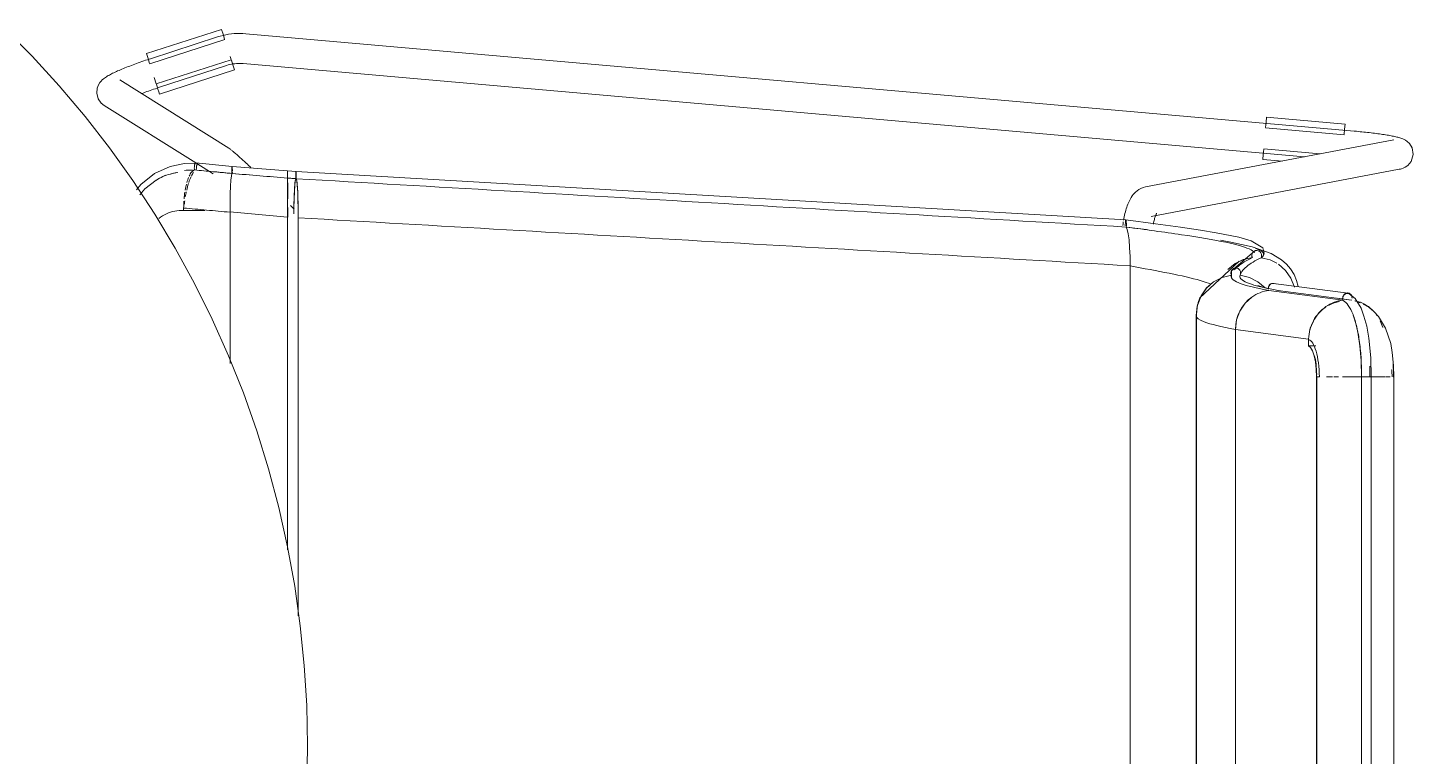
# Model space of a CAD drawing. Header units: millimetres. Extents: x 155927 to 295199, y -4084 to 97293.
# Drawn here: x 163091 to 163645, y 31203 to 31495 of the extents above; entities that cross this region are included whole.
import ezdxf

# ---------------------------------------------------------------- set-up
doc = ezdxf.new("R2010")
doc.units = ezdxf.units.MM
doc.header["$MEASUREMENT"] = 0
doc.layers.add('I-FURN', color=8, linetype='CONTINUOUS', lineweight=9)

msp = doc.modelspace()

# ---------------------------------------------------------------- linework, layer by layer
at = {"layer": 'I-FURN'}
for p, q in [((163092.37, 31483.26), (163081.11, 31494.63)), ((163138.03, 31484.26), (163168.03, 31493.95)), ((163139.33, 31480.22), (163169.34, 31489.91)), ((163166.39, 31490.95), (163139.58, 31482.24)), ((163166.44, 31490.97), (163166.39, 31490.95)), ((163167.54, 31491.3), (163166.44, 31490.97)), ((163168.64, 31491.58), (163167.54, 31491.3)), ((163168.03, 31493.95), (163168.66, 31492)), ((163169.76, 31491.82), (163168.64, 31491.58)), ((163168.66, 31492), (163169.3, 31490.03)), ((163170.88, 31492.02), (163169.76, 31491.82)), ((163172.02, 31492.17), (163170.88, 31492.02)), ((163173.15, 31492.27), (163172.02, 31492.17)), ((163174.29, 31492.33), (163173.15, 31492.27)), ((163175.44, 31492.35), (163174.29, 31492.33)), ((163176.58, 31492.32), (163175.44, 31492.35)), ((163177.72, 31492.24), (163176.58, 31492.32)), ((163621.04, 31453.29), (163177.72, 31492.24)), ((163103.15, 31471.44), (163092.37, 31483.26)), ((163138.66, 31482.31), (163138.03, 31484.26)), ((163127.05, 31477.58), (163127.61, 31477.82)), ((163127.61, 31477.82), (163128.19, 31478.07)), ((163128.19, 31478.07), (163128.78, 31478.32)), ((163128.78, 31478.32), (163129.39, 31478.57)), ((163129.39, 31478.57), (163130.02, 31478.82)), ((163130.02, 31478.82), (163130.66, 31479.07)), ((163130.66, 31479.07), (163131.31, 31479.32)), ((163131.31, 31479.32), (163131.98, 31479.58)), ((163131.98, 31479.58), (163132.66, 31479.83)), ((163132.66, 31479.83), (163133.35, 31480.09)), ((163133.35, 31480.09), (163134.04, 31480.34)), ((163134.04, 31480.34), (163134.75, 31480.59)), ((163134.75, 31480.59), (163135.47, 31480.85)), ((163135.47, 31480.85), (163136.19, 31481.1)), ((163136.19, 31481.1), (163136.92, 31481.35)), ((163136.92, 31481.35), (163137.65, 31481.6)), ((163137.65, 31481.6), (163138.39, 31481.85)), ((163138.39, 31481.85), (163139.13, 31482.09)), ((163139.29, 31480.34), (163138.66, 31482.31)), ((163139.13, 31482.09), (163139.58, 31482.24)), ((163171.94, 31481.84), (163141.94, 31472.15)), ((163143.24, 31468.11), (163173.25, 31477.8)), ((163143.29, 31470.83), (163170.1, 31479.54)), ((163170.1, 31479.54), (163170.74, 31479.73)), ((163170.74, 31479.73), (163171.38, 31479.9)), ((163171.38, 31479.9), (163172.02, 31480.04)), ((163171.54, 31483.1), (163171.91, 31481.94)), ((163171.98, 31481.72), (163172.62, 31479.75)), ((163172.02, 31480.04), (163172.68, 31480.15)), ((163172.62, 31479.75), (163173.25, 31477.8)), ((163172.68, 31480.15), (163173.33, 31480.24)), ((163173.33, 31480.24), (163173.99, 31480.3)), ((163173.99, 31480.3), (163174.65, 31480.34)), ((163174.65, 31480.34), (163175.31, 31480.35)), ((163175.31, 31480.35), (163175.98, 31480.33)), ((163175.98, 31480.33), (163176.64, 31480.29)), ((163176.64, 31480.29), (163176.67, 31480.29)), ((163176.67, 31480.28), (163601.17, 31442.99)), ((163118.82, 31471.79), (163119.39, 31472.7)), ((163119.39, 31472.7), (163119.91, 31473.33)), ((163119.91, 31473.33), (163120.37, 31473.79)), ((163120.37, 31473.79), (163120.8, 31474.16)), ((163120.8, 31474.16), (163121.2, 31474.48)), ((163121.2, 31474.48), (163121.59, 31474.75)), ((163121.59, 31474.75), (163121.98, 31475.01)), ((163121.98, 31475.01), (163122.37, 31475.25)), ((163122.37, 31475.25), (163122.77, 31475.49)), ((163122.77, 31475.49), (163123.18, 31475.72)), ((163123.18, 31475.72), (163123.6, 31475.95)), ((163123.6, 31475.95), (163124.04, 31476.18)), ((163124.04, 31476.18), (163124.5, 31476.4)), ((163124.5, 31476.4), (163124.98, 31476.64)), ((163124.98, 31476.64), (163125.47, 31476.87)), ((163125.47, 31476.87), (163125.98, 31477.1)), ((163125.98, 31477.1), (163126.5, 31477.34)), ((163126.5, 31477.34), (163127.05, 31477.58)), ((163171.01, 31446.44), (163127.43, 31473.75)), ((163141.11, 31474.73), (163141.91, 31472.25)), ((163113.46, 31459.2), (163103.15, 31471.44)), ((163118.13, 31468.43), (163118.3, 31470.41)), ((163118.71, 31466.21), (163118.13, 31468.43)), ((163118.3, 31470.41), (163118.82, 31471.79)), ((163136.31, 31468.39), (163136.94, 31468.62)), ((163136.94, 31468.62), (163137.57, 31468.85)), ((163137.57, 31468.85), (163138.22, 31469.09)), ((163138.22, 31469.09), (163138.88, 31469.33)), ((163138.88, 31469.33), (163139.54, 31469.56)), ((163139.54, 31469.56), (163140.22, 31469.8)), ((163140.22, 31469.8), (163140.9, 31470.03)), ((163140.9, 31470.03), (163141.58, 31470.26)), ((163141.58, 31470.26), (163142.27, 31470.49)), ((163142.61, 31470.06), (163141.98, 31472.03)), ((163142.27, 31470.49), (163142.96, 31470.72)), ((163142.94, 31469.06), (163142.61, 31470.06)), ((163142.96, 31470.72), (163143.29, 31470.83)), ((163143.24, 31468.11), (163142.96, 31468.98)), ((163119.94, 31464.47), (163118.71, 31466.21)), ((163119.94, 31464.47), (163121.06, 31463.58)), ((163121.06, 31463.58), (163157.82, 31440.55)), ((163123.27, 31446.57), (163113.46, 31459.2)), ((163585.66, 31454.76), (163585.84, 31456.82)), ((163585.84, 31456.82), (163586.02, 31458.86)), ((163586.02, 31458.86), (163617.43, 31456.1)), ((163617.43, 31456.1), (163617.25, 31454.06)), ((163585.65, 31454.63), (163617.06, 31451.87)), ((163617.25, 31454.06), (163617.07, 31452)), ((163621.2, 31453.28), (163621.04, 31453.29)), ((163621.95, 31453.21), (163621.2, 31453.28)), ((163622.7, 31453.14), (163621.95, 31453.21)), ((163623.45, 31453.07), (163622.7, 31453.14)), ((163624.19, 31452.99), (163623.45, 31453.07)), ((163624.93, 31452.92), (163624.19, 31452.99)), ((163625.66, 31452.84), (163624.93, 31452.92)), ((163626.39, 31452.76), (163625.66, 31452.84)), ((163627.11, 31452.68), (163626.39, 31452.76)), ((163627.82, 31452.59), (163627.11, 31452.68)), ((163628.52, 31452.51), (163627.82, 31452.59)), ((163629.2, 31452.42), (163628.52, 31452.51)), ((163629.88, 31452.34), (163629.2, 31452.42)), ((163630.54, 31452.25), (163629.88, 31452.34)), ((163631.19, 31452.16), (163630.54, 31452.25)), ((163631.83, 31452.07), (163631.19, 31452.16)), ((163632.44, 31451.98), (163631.83, 31452.07)), ((163633.05, 31451.89), (163632.44, 31451.98)), ((163633.63, 31451.8), (163633.05, 31451.89)), ((163634.2, 31451.7), (163633.63, 31451.8)), ((163634.75, 31451.61), (163634.2, 31451.7)), ((163635.29, 31451.52), (163634.75, 31451.61)), ((163635.8, 31451.42), (163635.29, 31451.52)), ((163636.3, 31451.33), (163635.8, 31451.42)), ((163636.77, 31451.23), (163636.3, 31451.33)), ((163637.23, 31451.14), (163636.77, 31451.23)), ((163637.68, 31451.04), (163637.23, 31451.14)), ((163638.1, 31450.94), (163637.68, 31451.04)), ((163638.52, 31450.83), (163638.1, 31450.94)), ((163638.92, 31450.73), (163638.52, 31450.83)), ((163639.32, 31450.61), (163638.92, 31450.73)), ((163639.71, 31450.49), (163639.32, 31450.61)), ((163640.11, 31450.34), (163639.71, 31450.49)), ((163640.54, 31450.18), (163640.11, 31450.34)), ((163641.02, 31449.96), (163640.54, 31450.18)), ((163132.56, 31433.54), (163123.27, 31446.57)), ((163171.01, 31446.44), (163171.34, 31446.23)), ((163171.34, 31446.23), (163171.6, 31446.05)), ((163171.6, 31446.05), (163171.82, 31445.87)), ((163171.82, 31445.87), (163172.05, 31445.7)), ((163172.05, 31445.7), (163172.27, 31445.52)), ((163172.27, 31445.52), (163172.5, 31445.33)), ((163172.5, 31445.33), (163172.74, 31445.13)), ((163172.74, 31445.13), (163172.99, 31444.91)), ((163172.99, 31444.91), (163173.26, 31444.68)), ((163173.26, 31444.68), (163173.54, 31444.44)), ((163173.54, 31444.44), (163173.83, 31444.18)), ((163636.89, 31449.81), (163537.6, 31431)), ((163584.71, 31444), (163584.9, 31446.06)), ((163607.51, 31444.2), (163584.91, 31446.18)), ((163641.58, 31449.66), (163641.02, 31449.96)), ((163642.28, 31449.18), (163641.58, 31449.66)), ((163643.19, 31448.32), (163642.28, 31449.18)), ((163644.23, 31446.67), (163643.19, 31448.32)), ((163644.71, 31443.91), (163644.23, 31446.67)), ((163141.26, 31436.29), (163147.57, 31439.19)), ((163147.57, 31439.19), (163153.22, 31440.41)), ((163153.22, 31440.41), (163158.68, 31440.5)), ((163172.28, 31439.2), (163157.79, 31440.62)), ((163158.2, 31440.31), (163164.64, 31436.28)), ((163172.23, 31438.94), (163172.21, 31438.64)), ((163172.21, 31438.64), (163172.23, 31438.93)), ((163172.25, 31439.13), (163172.23, 31438.94)), ((163172.28, 31439.2), (163172.25, 31439.13)), ((163172.25, 31439.12), (163172.28, 31439.19)), ((163172.31, 31439.13), (163172.28, 31439.2)), ((163194.48, 31437.37), (163172.28, 31439.19)), ((163172.28, 31439.19), (163172.31, 31439.13)), ((163172.33, 31438.94), (163172.31, 31439.13)), ((163172.31, 31439.13), (163172.33, 31438.94)), ((163172.35, 31438.65), (163172.33, 31438.94)), ((163172.33, 31438.94), (163172.35, 31438.65)), ((163173.83, 31444.18), (163174.14, 31443.91)), ((163174.14, 31443.91), (163174.46, 31443.62)), ((163174.46, 31443.62), (163174.8, 31443.32)), ((163174.8, 31443.32), (163175.15, 31443.01)), ((163175.15, 31443.01), (163175.52, 31442.68)), ((163175.52, 31442.68), (163175.89, 31442.33)), ((163175.89, 31442.33), (163176.28, 31441.98)), ((163176.28, 31441.98), (163176.69, 31441.61)), ((163176.69, 31441.61), (163177.1, 31441.23)), ((163177.1, 31441.23), (163177.52, 31440.84)), ((163177.52, 31440.84), (163177.96, 31440.43)), ((163177.96, 31440.43), (163178.4, 31440.02)), ((163178.4, 31440.02), (163178.86, 31439.6)), ((163178.86, 31439.6), (163179.32, 31439.17)), ((163179.32, 31439.17), (163179.79, 31438.73)), ((163584.54, 31441.95), (163584.71, 31444)), ((163584.54, 31441.95), (163592.43, 31441.26)), ((163642.56, 31439.58), (163641.48, 31438.83)), ((163643.88, 31441.16), (163642.56, 31439.58)), ((163643.88, 31441.16), (163644.71, 31443.91)), ((163141.33, 31420.16), (163132.56, 31433.54)), ((163135.73, 31431.96), (163141.26, 31436.29)), ((163137.4, 31430.22), (163141.97, 31433.72)), ((163141.97, 31433.72), (163145.66, 31435.63)), ((163171.67, 31431.28), (163171.82, 31433.72)), ((163171.82, 31433.72), (163171.67, 31431.24)), ((163171.82, 31433.74), (163172, 31435.46)), ((163171.99, 31435.45), (163171.82, 31433.72)), ((163172.19, 31436.35), (163171.99, 31435.45)), ((163172, 31435.46), (163172.19, 31436.34)), ((163172.19, 31438.26), (163172.18, 31437.81)), ((163172.18, 31437.8), (163172.19, 31438.25)), ((163172.18, 31437.81), (163172.18, 31437.31)), ((163172.18, 31437.31), (163172.18, 31437.8)), ((163172.18, 31437.31), (163172.18, 31436.82)), ((163172.18, 31436.81), (163172.18, 31437.31)), ((163172.18, 31436.82), (163172.19, 31436.35)), ((163172.19, 31436.34), (163172.18, 31436.81)), ((163172.21, 31438.64), (163172.19, 31438.26)), ((163172.19, 31438.25), (163172.21, 31438.64)), ((163172.37, 31438.27), (163172.35, 31438.65)), ((163172.35, 31438.65), (163172.37, 31438.27)), ((163172.38, 31437.82), (163172.37, 31438.27)), ((163172.37, 31438.27), (163172.38, 31437.82)), ((163172.37, 31436.36), (163172.38, 31436.83)), ((163172.38, 31436.83), (163172.37, 31436.36)), ((163172.38, 31437.33), (163172.38, 31437.82)), ((163172.38, 31437.82), (163172.38, 31437.32)), ((163194.45, 31431.9), (163194.46, 31433.64)), ((163194.46, 31433.64), (163194.45, 31431.9)), ((163194.46, 31433.64), (163194.47, 31434.53)), ((163194.47, 31434.53), (163194.46, 31433.64)), ((163194.47, 31435.98), (163194.48, 31436.44)), ((163194.48, 31436.44), (163194.47, 31435.99)), ((163194.47, 31435.99), (163194.47, 31435.5)), ((163194.47, 31435.49), (163194.47, 31435.98)), ((163194.47, 31435.5), (163194.47, 31435)), ((163194.47, 31435), (163194.47, 31435.49)), ((163194.47, 31434.53), (163194.47, 31435)), ((163194.47, 31435), (163194.47, 31434.53)), ((163194.48, 31437.3), (163194.48, 31437.37)), ((163194.48, 31437.37), (163194.48, 31437.3)), ((163194.48, 31437.36), (163197.84, 31437.1)), ((163194.48, 31437.3), (163194.48, 31437.36)), ((163194.48, 31437.36), (163194.48, 31437.3)), ((163194.48, 31436.82), (163194.48, 31437.11)), ((163194.48, 31437.11), (163194.48, 31436.82)), ((163194.48, 31436.44), (163194.48, 31436.82)), ((163194.48, 31436.82), (163194.48, 31436.44)), ((163194.49, 31436.43), (163194.49, 31436.82)), ((163194.49, 31436.81), (163194.49, 31436.43)), ((163194.49, 31436.43), (163194.49, 31435.98)), ((163194.49, 31435.98), (163194.49, 31436.43)), ((163194.49, 31435.98), (163194.49, 31435.49)), ((163194.49, 31435.49), (163194.49, 31435.98)), ((163194.49, 31435.49), (163194.49, 31434.99)), ((163194.49, 31434.99), (163194.49, 31435.49)), ((163194.49, 31434.99), (163194.49, 31434.52)), ((163194.49, 31434.52), (163194.49, 31434.99)), ((163194.52, 31431.88), (163194.5, 31433.63)), ((163194.5, 31433.62), (163194.52, 31431.87)), ((163197.53, 31433.35), (163197.34, 31431.6)), ((163197.74, 31434.25), (163197.53, 31433.35)), ((163197.75, 31436.16), (163197.73, 31435.71)), ((163197.73, 31435.71), (163197.73, 31435.22)), ((163197.73, 31435.22), (163197.73, 31434.72)), ((163197.73, 31434.72), (163197.74, 31434.25)), ((163197.76, 31436.54), (163197.75, 31436.16)), ((163197.79, 31436.83), (163197.76, 31436.54)), ((163197.81, 31437.02), (163197.79, 31436.83)), ((163197.84, 31437.09), (163197.81, 31437.02)), ((163529.75, 31417.81), (163197.84, 31437.09)), ((163197.87, 31437.03), (163197.84, 31437.09)), ((163197.89, 31436.84), (163197.87, 31437.03)), ((163197.92, 31436.55), (163197.89, 31436.84)), ((163197.94, 31436.16), (163197.92, 31436.55)), ((163197.95, 31435.71), (163197.94, 31436.16)), ((163197.94, 31434.26), (163197.95, 31434.73)), ((163198.15, 31433.37), (163197.94, 31434.26)), ((163197.95, 31435.22), (163197.95, 31435.71)), ((163197.95, 31434.73), (163197.95, 31435.22)), ((163198.34, 31431.62), (163198.15, 31433.37)), ((163539.83, 31419.21), (163639.12, 31438.02)), ((163639.54, 31438.11), (163639.12, 31438.02)), ((163640.05, 31438.24), (163639.54, 31438.11)), ((163640.67, 31438.46), (163640.05, 31438.24)), ((163641.48, 31438.83), (163640.67, 31438.46)), ((163134.05, 31429.85), (163135.73, 31431.96)), ((163135.4, 31427.83), (163137.4, 31430.22)), ((163171.48, 31424.7), (163171.55, 31428.14)), ((163171.55, 31428.14), (163171.48, 31424.71)), ((163171.55, 31428.21), (163171.67, 31431.24)), ((163171.67, 31431.24), (163171.55, 31428.14)), ((163194.45, 31431.9), (163194.43, 31429.39)), ((163194.43, 31429.39), (163194.45, 31431.89)), ((163194.43, 31426.26), (163194.43, 31429.39)), ((163194.43, 31429.39), (163194.43, 31426.26)), ((163194.53, 31429.38), (163194.52, 31431.88)), ((163194.52, 31431.87), (163194.53, 31429.37)), ((163194.54, 31426.25), (163194.53, 31429.38)), ((163194.53, 31429.37), (163194.54, 31426.25)), ((163197.18, 31429.1), (163197.05, 31425.98)), ((163197.34, 31431.6), (163197.18, 31429.1)), ((163198.51, 31429.12), (163198.34, 31431.62)), ((163198.63, 31425.99), (163198.51, 31429.12)), ((163532.67, 31427.89), (163532.27, 31427.36)), ((163533.12, 31428.42), (163532.67, 31427.89)), ((163533.64, 31428.94), (163533.12, 31428.42)), ((163534.24, 31429.45), (163533.64, 31428.94)), ((163534.92, 31429.94), (163534.24, 31429.45)), ((163535.71, 31430.37), (163534.92, 31429.94)), ((163536.61, 31430.74), (163535.71, 31430.37)), ((163537.6, 31431), (163536.61, 31430.74)), ((163152.9, 31421.5), (163152.9, 31422.54)), ((163171.48, 31424.61), (163171.45, 31420.85)), ((163171.45, 31420.97), (163171.48, 31424.61)), ((163194.42, 31422.69), (163194.43, 31426.26)), ((163194.43, 31426.26), (163194.42, 31422.69)), ((163194.42, 31418.9), (163194.42, 31422.69)), ((163194.42, 31422.69), (163194.42, 31418.9)), ((163194.55, 31418.92), (163194.54, 31422.7)), ((163194.54, 31422.69), (163194.55, 31418.92)), ((163197.09, 31422.13), (163195.57, 31423.6)), ((163196.97, 31422.43), (163196.95, 31420.18)), ((163197.05, 31425.98), (163196.97, 31422.43)), ((163198.71, 31422.42), (163198.63, 31425.99)), ((163198.73, 31418.64), (163198.71, 31422.42)), ((163529.91, 31422.29), (163529.73, 31421.67)), ((163530.11, 31422.89), (163529.91, 31422.29)), ((163530.31, 31423.48), (163530.11, 31422.89)), ((163530.53, 31424.07), (163530.31, 31423.48)), ((163530.77, 31424.64), (163530.53, 31424.07)), ((163531.02, 31425.2), (163530.77, 31424.64)), ((163531.29, 31425.75), (163531.02, 31425.2)), ((163531.58, 31426.28), (163531.29, 31425.75)), ((163531.91, 31426.82), (163531.58, 31426.28)), ((163532.27, 31427.36), (163531.91, 31426.82)), ((163149.56, 31406.44), (163141.33, 31420.16)), ((163161.41, 31421.55), (163151.66, 31421.55)), ((163171.45, 31420.85), (163171.45, 31360.38)), ((163171.45, 31360.38), (163171.45, 31420.85)), ((163194.42, 31285.91), (163194.42, 31418.9)), ((163194.42, 31418.9), (163194.42, 31285.91)), ((163198.73, 31259.54), (163198.73, 31418.64)), ((163198.73, 31418.64), (163198.73, 31259.54)), ((163528.73, 31417), (163528.62, 31416.28)), ((163528.97, 31418.39), (163528.84, 31417.7)), ((163529.1, 31419.07), (163528.97, 31418.39)), ((163529.25, 31419.74), (163529.1, 31419.07)), ((163529.4, 31420.4), (163529.25, 31419.74)), ((163529.56, 31421.04), (163529.4, 31420.4)), ((163529.57, 31416.89), (163529.55, 31416.44)), ((163529.55, 31416.44), (163529.57, 31416.89)), ((163529.73, 31421.67), (163529.56, 31421.04)), ((163529.6, 31417.27), (163529.57, 31416.89)), ((163529.57, 31416.89), (163529.6, 31417.27)), ((163529.65, 31417.56), (163529.6, 31417.27)), ((163529.6, 31417.27), (163529.65, 31417.56)), ((163529.7, 31417.74), (163529.65, 31417.56)), ((163529.65, 31417.56), (163529.7, 31417.74)), ((163529.7, 31417.74), (163529.75, 31417.81)), ((163529.75, 31417.8), (163529.7, 31417.74)), ((163529.75, 31417.81), (163529.8, 31417.73)), ((163529.75, 31417.8), (163541.61, 31416.25)), ((163529.8, 31417.73), (163529.75, 31417.8)), ((163529.85, 31417.54), (163529.8, 31417.73)), ((163529.8, 31417.73), (163529.85, 31417.54)), ((163529.9, 31417.24), (163529.85, 31417.54)), ((163529.85, 31417.54), (163529.9, 31417.24)), ((163529.93, 31416.85), (163529.9, 31417.24)), ((163529.9, 31417.24), (163529.93, 31416.86)), ((163529.93, 31416.86), (163529.95, 31416.4)), ((163529.95, 31416.4), (163529.93, 31416.85)), ((163540.96, 31417.13), (163540.86, 31416.66)), ((163541.06, 31417.57), (163540.96, 31417.13)), ((163541.17, 31417.99), (163541.06, 31417.57)), ((163541.27, 31418.39), (163541.17, 31417.99)), ((163541.38, 31418.75), (163541.27, 31418.39)), ((163541.49, 31419.09), (163541.38, 31418.75)), ((163541.6, 31419.39), (163541.49, 31419.09)), ((163541.7, 31419.66), (163541.6, 31419.39)), ((163541.79, 31419.89), (163541.7, 31419.66)), ((163541.88, 31420.09), (163541.79, 31419.89)), ((163541.96, 31420.24), (163541.88, 31420.09)), ((163542, 31420.33), (163541.96, 31420.24)), ((163542.04, 31420.4), (163542, 31420.33)), ((163542.06, 31420.43), (163542.04, 31420.4)), ((163528.62, 31416.28), (163528.52, 31415.55)), ((163529.55, 31416.44), (163529.54, 31415.94)), ((163529.54, 31415.95), (163529.55, 31416.44)), ((163529.54, 31415.45), (163529.54, 31415.95)), ((163529.54, 31415.94), (163529.54, 31415.45)), ((163529.94, 31414.94), (163529.96, 31415.41)), ((163529.96, 31415.41), (163529.94, 31414.94)), ((163529.94, 31414.94), (163530.34, 31414.03)), ((163530.34, 31414.03), (163529.94, 31414.94)), ((163529.96, 31415.91), (163529.95, 31416.4)), ((163529.95, 31416.4), (163529.96, 31415.91)), ((163529.96, 31415.41), (163529.96, 31415.91)), ((163529.96, 31415.91), (163529.96, 31415.41)), ((163530.34, 31414.03), (163530.7, 31412.3)), ((163530.71, 31412.29), (163530.34, 31414.03)), ((163530.71, 31412.29), (163531.02, 31409.83)), ((163531.02, 31409.79), (163530.71, 31412.29)), ((163540.86, 31416.66), (163540.76, 31416.16)), ((163541.61, 31416.25), (163551.54, 31414.89)), ((163551.54, 31414.89), (163559.55, 31413.71)), ((163559.55, 31413.71), (163565.87, 31412.68)), ((163565.87, 31412.68), (163574.89, 31410.87)), ((163157.23, 31392.4), (163149.56, 31406.44)), ((163531.02, 31409.8), (163531.25, 31406.74)), ((163531.26, 31406.69), (163531.02, 31409.79)), ((163531.26, 31406.69), (163531.41, 31403.22)), ((163531.41, 31403.16), (163531.26, 31406.69)), ((163571.73, 31408.96), (163567.66, 31409.7)), ((163580.25, 31407.07), (163571.73, 31408.96)), ((163574.89, 31410.87), (163579.89, 31409.47)), ((163579.89, 31409.47), (163584.52, 31406.7)), ((163587.88, 31404.4), (163580.25, 31407.07)), ((163584.52, 31406.7), (163585.05, 31404.51)), ((163531.41, 31403.16), (163531.47, 31399.47)), ((163531.47, 31399.39), (163531.41, 31403.16)), ((163575.08, 31401.26), (163559.39, 31386.66)), ((163570.57, 31397.91), (163573.41, 31400.31)), ((163573.41, 31400.32), (163570.58, 31397.91)), ((163581.28, 31405.37), (163571.86, 31397.24)), ((163576.73, 31401.96), (163573.41, 31400.32)), ((163573.41, 31400.31), (163576.74, 31401.95)), ((163580.35, 31402.74), (163576.73, 31401.96)), ((163576.74, 31401.95), (163580.35, 31402.74)), ((163580.26, 31404.21), (163580.17, 31403.72)), ((163580.17, 31403.71), (163580.26, 31404.2)), ((163580.17, 31403.72), (163580.2, 31403.22)), ((163580.2, 31403.21), (163580.17, 31403.71)), ((163580.2, 31403.22), (163580.35, 31402.74)), ((163580.35, 31402.74), (163580.2, 31403.21)), ((163580.47, 31404.66), (163580.26, 31404.21)), ((163580.26, 31404.2), (163580.47, 31404.65)), ((163580.78, 31405.04), (163580.47, 31404.66)), ((163580.47, 31404.65), (163580.79, 31405.03)), ((163581.19, 31405.32), (163580.78, 31405.04)), ((163580.79, 31405.03), (163581.19, 31405.32)), ((163581.01, 31405.21), (163581.22, 31405.34)), ((163581.65, 31405.51), (163581.19, 31405.32)), ((163581.19, 31405.32), (163581.65, 31405.5)), ((163582.13, 31405.57), (163581.65, 31405.51)), ((163581.65, 31405.5), (163582.13, 31405.56)), ((163582.62, 31405.49), (163582.13, 31405.57)), ((163582.13, 31405.56), (163582.62, 31405.49)), ((163582.62, 31405.49), (163583.07, 31405.29)), ((163583.07, 31405.3), (163582.62, 31405.49)), ((163583.47, 31405), (163583.07, 31405.3)), ((163583.07, 31405.29), (163583.47, 31404.99)), ((163583.77, 31404.61), (163583.47, 31405)), ((163583.47, 31404.99), (163583.77, 31404.61)), ((163583.77, 31404.61), (163583.97, 31404.15)), ((163583.97, 31404.15), (163583.77, 31404.61)), ((163584, 31403.16), (163583.83, 31402.69)), ((163583.84, 31402.69), (163584, 31403.16)), ((163587.47, 31401.79), (163583.84, 31402.69)), ((163583.97, 31404.15), (163584.04, 31403.66)), ((163584.05, 31403.66), (163583.97, 31404.15)), ((163584.04, 31403.66), (163584, 31403.16)), ((163584, 31403.16), (163584.05, 31403.66)), ((163585.05, 31404.51), (163584.76, 31403.6)), ((163590.15, 31400.46), (163587.47, 31401.79)), ((163591.99, 31401.89), (163587.88, 31404.4)), ((163593.95, 31400.16), (163591.99, 31401.89)), ((163595.64, 31398.18), (163593.95, 31400.16)), ((163531.47, 31015.99), (163531.47, 31399.39)), ((163531.47, 31399.39), (163531.47, 31015.99)), ((163568.25, 31394.84), (163564.85, 31393.09)), ((163564.86, 31393.08), (163568.25, 31394.83)), ((163571.96, 31395.73), (163568.25, 31394.84)), ((163571.76, 31396.7), (163571.84, 31397.19)), ((163571.84, 31397.19), (163571.76, 31396.7)), ((163571.8, 31396.2), (163571.76, 31396.7)), ((163571.76, 31396.7), (163571.8, 31396.2)), ((163571.96, 31395.73), (163571.8, 31396.2)), ((163571.8, 31396.2), (163571.96, 31395.73)), ((163571.84, 31397.19), (163572.05, 31397.64)), ((163572.04, 31397.64), (163571.84, 31397.19)), ((163571.99, 31397.54), (163571.94, 31394.66)), ((163572.36, 31398.02), (163572.04, 31397.64)), ((163572.05, 31397.64), (163572.36, 31398.02)), ((163572.76, 31398.32), (163572.36, 31398.02)), ((163572.36, 31398.02), (163572.76, 31398.31)), ((163573.22, 31398.51), (163572.76, 31398.32)), ((163572.76, 31398.31), (163573.22, 31398.5)), ((163573.22, 31398.5), (163573.71, 31398.57)), ((163573.71, 31398.57), (163573.22, 31398.51)), ((163573.71, 31398.57), (163574.2, 31398.5)), ((163574.2, 31398.51), (163573.71, 31398.57)), ((163574.67, 31398.32), (163574.2, 31398.51)), ((163574.2, 31398.5), (163574.66, 31398.31)), ((163574.66, 31398.31), (163575.07, 31398.02)), ((163575.07, 31398.02), (163574.67, 31398.32)), ((163575.07, 31398.02), (163575.38, 31397.64)), ((163575.38, 31397.64), (163575.07, 31398.02)), ((163575.38, 31397.64), (163575.58, 31397.19)), ((163575.59, 31397.19), (163575.38, 31397.64)), ((163575.63, 31396.2), (163575.46, 31395.73)), ((163575.47, 31395.73), (163575.63, 31396.2)), ((163579.18, 31394.84), (163575.47, 31395.73)), ((163575.75, 31396.41), (163575.57, 31395.98)), ((163575.58, 31397.19), (163575.67, 31396.7)), ((163575.67, 31396.7), (163575.59, 31397.19)), ((163575.67, 31396.7), (163575.63, 31396.2)), ((163575.63, 31396.2), (163575.67, 31396.7)), ((163582.58, 31393.08), (163579.18, 31394.84)), ((163593.61, 31397.57), (163590.79, 31400.05)), ((163595.79, 31394.48), (163593.61, 31397.57)), ((163597.01, 31395.98), (163595.64, 31398.18)), ((163598.04, 31393.61), (163597.01, 31395.98)), ((163164.33, 31378.06), (163157.23, 31392.4)), ((163561.98, 31390.58), (163559.81, 31387.44)), ((163559.81, 31387.44), (163561.98, 31390.57)), ((163564.85, 31393.09), (163561.98, 31390.58)), ((163561.98, 31390.57), (163564.86, 31393.08)), ((163582.55, 31391.58), (163584.98, 31390.82)), ((163585.45, 31390.58), (163582.58, 31393.08)), ((163584.98, 31390.82), (163591.27, 31389.45)), ((163586.83, 31391.05), (163586.75, 31390.56)), ((163586.75, 31390.56), (163586.79, 31390.06)), ((163587.02, 31391.5), (163586.83, 31391.05)), ((163586.94, 31389.59), (163616.65, 31385.75)), ((163587.32, 31391.88), (163587.02, 31391.5)), ((163587.71, 31392.18), (163587.32, 31391.88)), ((163588.15, 31392.37), (163587.71, 31392.18)), ((163588.62, 31392.44), (163588.15, 31392.37)), ((163589.09, 31392.37), (163588.62, 31392.44)), ((163588.85, 31392.42), (163618.63, 31388.57)), ((163589.53, 31392.18), (163589.09, 31392.37)), ((163590.49, 31389.57), (163620.19, 31385.73)), ((163597.19, 31390.97), (163595.79, 31394.48)), ((163598.7, 31391.11), (163598.04, 31393.61)), ((163557.97, 31380.08), (163558.45, 31383.87)), ((163558.44, 31383.87), (163557.97, 31380.08)), ((163559.98, 31387.76), (163558.26, 31383.29)), ((163559.81, 31387.44), (163558.44, 31383.87)), ((163558.45, 31383.87), (163559.81, 31387.44)), ((163559.39, 31386.66), (163558.68, 31384.73)), ((163577.44, 31384.47), (163575.36, 31381.36)), ((163580.18, 31386.96), (163577.44, 31384.47)), ((163614.22, 31386.5), (163618.99, 31385.88)), ((163619.13, 31388.21), (163621.51, 31386.32)), ((163621.51, 31386.32), (163623.81, 31382.49)), ((163624.62, 31384.18), (163626.89, 31382.85)), ((163170.86, 31363.45), (163164.33, 31378.06)), ((163558.26, 31383.29), (163557.82, 31379.54)), ((163557.82, 31379.54), (163557.82, 31074.74)), ((163557.97, 31035.3), (163557.97, 31380.08)), ((163557.97, 31380.08), (163557.97, 31035.3)), ((163575.36, 31381.36), (163574.04, 31377.81)), ((163620.86, 31379.27), (163620.67, 31379.78)), ((163621.74, 31376.45), (163620.86, 31379.27)), ((163623.81, 31382.49), (163625, 31379.32)), ((163625, 31379.32), (163626.08, 31375.28)), ((163626.89, 31382.85), (163628.96, 31381.18)), ((163628.96, 31381.18), (163630.79, 31379.2)), ((163630.79, 31379.2), (163633.66, 31374.49)), ((163574.04, 31377.81), (163573.57, 31374.04)), ((163573.57, 31374.04), (163602.85, 31370.18)), ((163573.57, 31041.33), (163573.57, 31374.04)), ((163573.57, 31374.04), (163573.57, 31041.33)), ((163622.54, 31372.95), (163621.74, 31376.45)), ((163623.37, 31367.51), (163622.54, 31372.95)), ((163626.08, 31375.28), (163626.95, 31370.56)), ((163633.66, 31374.49), (163635.68, 31368.34)), ((163602.85, 31370.18), (163602.78, 31367.47)), ((163605.78, 31367.47), (163602.78, 31367.47)), ((163602.78, 31367.47), (163603.64, 31366.83)), ((163623.85, 31361.53), (163623.37, 31367.51)), ((163626.95, 31370.56), (163627.75, 31362.67)), ((163635.68, 31368.34), (163636.33, 31364.84)), ((163176.79, 31348.6), (163170.86, 31363.45)), ((163603.64, 31366.83), (163604.43, 31365.48)), ((163604.43, 31365.48), (163605.1, 31363.49)), ((163605.1, 31363.49), (163605.61, 31361)), ((163623.94, 31355.11), (163623.85, 31361.53)), ((163627.75, 31362.67), (163627.9, 31355.11)), ((163636.33, 31364.84), (163636.85, 31359.63)), ((163605.61, 31361), (163605.93, 31358.15)), ((163605.93, 31358.15), (163606.03, 31355.11)), ((163636.85, 31359.63), (163636.93, 31355.11)), ((163606.03, 31355.11), (163606.03, 31060.26)), ((163606.09, 31060.26), (163606.09, 31355.11)), ((163609.95, 31355.11), (163612.41, 31355.11)), ((163612.93, 31355.11), (163614.77, 31355.11)), ((163616.4, 31355.11), (163619.96, 31355.11)), ((163623.96, 31355.11), (163620.15, 31355.11)), ((163620.15, 31355.11), (163623.96, 31355.11)), ((163623.94, 31355.11), (163623.94, 31060.26)), ((163623.94, 31355.11), (163627.9, 31355.11)), ((163624.05, 31355.11), (163623.94, 31355.11)), ((163624.27, 31355.11), (163624.05, 31355.11)), ((163624.6, 31355.11), (163624.27, 31355.11)), ((163625.02, 31355.11), (163624.6, 31355.11)), ((163625.49, 31355.11), (163625.02, 31355.11)), ((163625.99, 31355.11), (163625.49, 31355.11)), ((163626.48, 31355.11), (163625.99, 31355.11)), ((163626.94, 31355.11), (163626.48, 31355.11)), ((163627.33, 31355.11), (163626.94, 31355.11)), ((163627.63, 31355.11), (163627.33, 31355.11)), ((163627.83, 31355.11), (163627.63, 31355.11)), ((163630.68, 31355.11), (163627.65, 31355.11)), ((163627.65, 31355.11), (163630.67, 31355.11)), ((163627.9, 31355.11), (163627.83, 31355.11)), ((163627.9, 31060.26), (163627.9, 31355.11)), ((163630.84, 31355.11), (163633.42, 31355.11)), ((163633.69, 31355.11), (163635.44, 31355.11)), ((163636.63, 31355.11), (163636.92, 31355.11)), ((163636.93, 31355.11), (163636.76, 31355.11)), ((163636.94, 31060.26), (163636.94, 31355.11)), ((163182.12, 31333.51), (163176.79, 31348.6)), ((163186.85, 31318.23), (163182.12, 31333.51)), ((163190.97, 31302.77), (163186.85, 31318.23)), ((163194.46, 31287.16), (163190.97, 31302.77)), ((163197.32, 31271.41), (163194.46, 31287.16)), ((163199.55, 31255.57), (163197.32, 31271.41)), ((163201.15, 31239.65), (163199.55, 31255.57)), ((163202.11, 31223.68), (163201.15, 31239.65)), ((163202.43, 31207.69), (163202.11, 31223.68)), ((163202.34, 31199.05), (163202.43, 31207.69))]:
    msp.add_line(p, q, dxfattribs=at)
for centre, major_axis, ratio, start_param, end_param in [((163588.64, 31373.91), (0, 15.78), 0.955139, 0.112537, 0.354036), ((163588.62, 31390.47), (0, 1.96), 0.955139, 5.775592, 8.064923), ((163588.64, 31373.91), (0, 15.78), 0.955139, 0.595876, 1.562553), ((163588.64, 31373.91), (0, 15.78), 0.955139, 0.354206, 0.595753), ((163632.66, 31355.11), (0, 12.4), 0.287441, 4.712389, 4.950404), ((163621.19, 31355.11), (-15.75, 0), 0.000004, 5.8107, 5.99294)]:
    msp.add_ellipse(centre, major_axis=major_axis, ratio=ratio, start_param=start_param, end_param=end_param, dxfattribs=at)
for points, knots in [([(163157.23, 31437.78), (163157.21, 31437.92), (163157.18, 31438.21), (163157.16, 31438.63), (163157.18, 31439.01), (163157.2, 31439.3), (163157.23, 31439.57), (163157.28, 31439.82), (163157.34, 31440.04), (163157.41, 31440.24), (163157.51, 31440.43), (163157.6, 31440.54), (163157.64, 31440.57)], [0, 0, 0, 0, 0.0555556, 0.1111111, 0.1666667, 0.1944444, 0.2222222, 0.2777778, 0.3055556, 0.3333333, 0.3888889, 0.4444444, 0.4444444, 0.4444444, 0.4444444]), ([(163141.99, 31433.71), (163142.81, 31434.23), (163145.53, 31435.81), (163148.52, 31436.4), (163150.62, 31436.69)], [-0.4024189, -0.4024189, -0.4024189, -0.4024189, -0.3333333, -0.1789981, -0.1789981, -0.1789981, -0.1789981]), ([(163196.95, 31420.18), (163196.96, 31422.2), (163197.02, 31425.43), (163197.17, 31429.22), (163197.39, 31432.57), (163197.6, 31433.96), (163197.74, 31434.25)], [-0.9335619, -0.9335619, -0.9335619, -0.9335619, -0.6666667, -0.5, -0.3333333, 0, 0, 0, 0]), ([(163197.84, 31437.1), (163197.86, 31437.1), (163197.89, 31436.96), (163197.92, 31436.57), (163197.94, 31436.18), (163197.95, 31435.72), (163197.95, 31435.23), (163197.95, 31434.73), (163197.94, 31434.41), (163197.94, 31434.26)], [-0.498493, -0.498493, -0.498493, -0.498493, -0.375, -0.3125, -0.25, -0.1875, -0.125, -0.0625, 0, 0, 0, 0]), ([(163197.94, 31434.26), (163198.08, 31433.98), (163198.29, 31432.59), (163198.51, 31429.23), (163198.64, 31426.07), (163198.72, 31422.46), (163198.73, 31419.91), (163198.73, 31418.64)], [-1, -1, -1, -1, -0.666667, -0.5, -0.333333, -0.166667, 0, 0, 0, 0]), ([(163143.01, 31418.39), (163143.91, 31419.15), (163146.91, 31421.08), (163150.51, 31421.71), (163152.9, 31421.5)], [0.5, 0.5, 0.5, 0.5, 0.6666667, 1, 1, 1, 1]), ([(163581.23, 31404.57), (163581.04, 31404.98), (163579.44, 31406.4), (163571.14, 31408.84), (163552.7, 31411.89), (163537.49, 31413.92), (163529.94, 31414.94)], [0.1500588, 0.1500588, 0.1500588, 0.1500588, 0.25, 0.5, 0.75, 1, 1, 1, 1]), ([(163583.84, 31402.69), (163585.39, 31403.71), (163585.16, 31405), (163582.14, 31406.28), (163581.42, 31406.54)], [0, 0, 0, 0, 0.25, 0.3133981, 0.3133981, 0.3133981, 0.3133981]), ([(163573.22, 31397.86), (163573.61, 31398.32), (163575.29, 31399.95), (163577.94, 31401.57), (163580.35, 31402.74)], [0.303693, 0.303693, 0.303693, 0.303693, 0.5, 1, 1, 1, 1]), ([(163575.75, 31396.41), (163576.22, 31397.34), (163578.01, 31399.44), (163581.44, 31401.53), (163583.83, 31402.69)], [0.0974621, 0.0974621, 0.0974621, 0.0974621, 0.5, 1, 1, 1, 1]), ([(163531.47, 31399.39), (163536.86, 31398.41), (163547.64, 31396.47), (163558.35, 31394.04), (163562.59, 31392.58), (163563.74, 31392.09)], [0, 0, 0, 0, 0.25, 0.5, 0.625, 0.625, 0.625, 0.625]), ([(163586.85, 31390.28), (163583.14, 31391.08), (163576.65, 31392.89), (163574.92, 31394.71), (163575.46, 31395.73)], [0.1122148, 0.1122148, 0.1122148, 0.1122148, 0.5, 1, 1, 1, 1]), ([(163620.23, 31386.6), (163620.23, 31386.74), (163620.22, 31386.97), (163620.15, 31387.26), (163620.05, 31387.53), (163619.87, 31387.84), (163619.58, 31388.16), (163619.22, 31388.4), (163618.87, 31388.53), (163618.56, 31388.58), (163618.29, 31388.58), (163618.02, 31388.55), (163617.77, 31388.48), (163617.52, 31388.36), (163617.21, 31388.17), (163616.88, 31387.85), (163616.65, 31387.45), (163616.53, 31387.1), (163616.46, 31386.72), (163616.47, 31386.28), (163616.57, 31385.92), (163616.65, 31385.75)], [0.1111111, 0.1111111, 0.1111111, 0.1111111, 0.1666667, 0.1944444, 0.2222222, 0.2777778, 0.3333333, 0.3888889, 0.4444444, 0.4791667, 0.5138889, 0.5486111, 0.5833333, 0.6180556, 0.6527778, 0.7222222, 0.7916667, 0.8263889, 0.8611111, 0.9305556, 1, 1, 1, 1]), ([(163616.56, 31387), (163616.59, 31387.12), (163616.69, 31387.35), (163616.97, 31387.76), (163617.52, 31388.22), (163618.39, 31388.47), (163619.17, 31388.24), (163619.68, 31387.85), (163619.98, 31387.46), (163620.17, 31387), (163620.21, 31386.67), (163620.21, 31386.51)], [-0.8125, -0.8125, -0.8125, -0.8125, -0.765625, -0.71875, -0.625, -0.5, -0.375, -0.3125, -0.25, -0.1875, -0.125, -0.125, -0.125, -0.125]), ([(163630.31, 31379.47), (163630.04, 31379.87), (163629, 31381.24), (163626.84, 31383.24), (163623.99, 31384.85), (163622.05, 31385.32), (163621.28, 31385.48)], [0.434972, 0.434972, 0.434972, 0.434972, 0.5, 0.6666667, 0.8333333, 0.9407177, 0.9407177, 0.9407177, 0.9407177]), ([(163557.82, 31379.54), (163557.82, 31378.71), (163560.2, 31376.88), (163567.84, 31375.05), (163573.57, 31374.04)], [0.0892846, 0.0892846, 0.0892846, 0.0892846, 0.5, 1, 1, 1, 1]), ([(163603.4, 31373.72), (163603.72, 31374.95), (163605.15, 31378.47), (163607.61, 31381.78), (163609.77, 31382.91)], [-0.8333333, -0.8333333, -0.8333333, -0.8333333, -0.6666667, -0.3333333, -0.3333333, -0.3333333, -0.3333333])]:
    msp.add_open_spline(points, degree=3, knots=knots, dxfattribs=at)
for points in [[(163158.54, 31440.43), (163158.49, 31440.39), (163158.4, 31440.27), (163158.27, 31439.97), (163158.15, 31439.59), (163158.05, 31439.13), (163157.99, 31438.64), (163157.96, 31438.14), (163157.96, 31437.83), (163157.97, 31437.68)], [(163149.99, 31436.81), (163149.26, 31436.61), (163148.54, 31436.38), (163147.84, 31436.11)], [(163153.24, 31437.6), (163154.05, 31437.69), (163154.88, 31437.7), (163155.7, 31437.7)], [(163154.18, 31432.8), (163154.39, 31433.53), (163154.62, 31434.17), (163154.87, 31434.77)], [(163156.4, 31437.74), (163155.75, 31437.73), (163155.1, 31437.69), (163154.46, 31437.63)], [(163155.81, 31434.95), (163155.51, 31434.32), (163155.23, 31433.57), (163154.97, 31432.76)], [(163155.07, 31435.23), (163155.39, 31435.93), (163156.09, 31437.07), (163156.84, 31437.64), (163157.23, 31437.78)], [(163156.88, 31436.77), (163156.56, 31436.36), (163156.23, 31435.84), (163155.92, 31435.2)], [(163172.19, 31436.35), (163169.66, 31436.58), (163164.63, 31437.06), (163159.68, 31437.54), (163157.23, 31437.78)], [(163172.37, 31436.36), (163170, 31436.59), (163167.64, 31436.83), (163165.29, 31437.06)], [(163172.19, 31436.34), (163175.9, 31436.04), (163183.32, 31435.44), (163190.76, 31434.83), (163194.47, 31434.53)], [(163172.37, 31436.36), (163176.02, 31436.05), (163179.67, 31435.75), (163183.32, 31435.45)], [(163186.94, 31435.15), (163187.35, 31435.11), (163187.76, 31435.08), (163188.17, 31435.05)], [(163197.94, 31434.26), (163197.36, 31434.3), (163196.21, 31434.39), (163195.05, 31434.48), (163194.47, 31434.53)], [(163197.74, 31434.25), (163197.2, 31434.3), (163196.11, 31434.39), (163195.03, 31434.48), (163194.49, 31434.52)], [(163197.74, 31434.25), (163197.72, 31434.85), (163197.73, 31436.35), (163197.8, 31437.1), (163197.84, 31437.1)], [(163197.94, 31434.26), (163253.35, 31431.04), (163364.11, 31424.6), (163474.7, 31418.16), (163529.94, 31414.94)], [(163153.07, 31426.26), (163153.14, 31427.17), (163153.24, 31428.05), (163153.37, 31428.9)], [(163153.5, 31429.75), (163153.64, 31430.59), (163153.81, 31431.4), (163154, 31432.14)], [(163153.97, 31429.07), (163153.83, 31428.43), (163153.69, 31427.76), (163153.57, 31427.08)], [(163154.81, 31432.33), (163154.56, 31431.53), (163154.34, 31430.65), (163154.12, 31429.73)], [(163152.9, 31422.54), (163152.91, 31423.5), (163152.94, 31424.43), (163153, 31425.34)], [(163171.45, 31420.85), (163168.32, 31421.15), (163162.07, 31421.74), (163155.93, 31422.29), (163152.9, 31422.54)], [(163153.32, 31425.38), (163153.25, 31424.91), (163153.2, 31424.43), (163153.15, 31423.95)], [(163151.38, 31421.55), (163151.89, 31421.56), (163152.39, 31421.54), (163152.9, 31421.5)], [(163171.45, 31420.97), (163175.27, 31420.62), (163179.1, 31420.28), (163182.93, 31419.93)], [(163182.93, 31419.93), (163186.75, 31419.59), (163190.59, 31419.25), (163194.42, 31418.9)], [(163198.73, 31418.64), (163254.26, 31415.44), (163309.79, 31412.25), (163365.23, 31409.05)], [(163539.11, 31413.76), (163536.08, 31414.15), (163533.01, 31414.54), (163529.95, 31414.92)], [(163365.23, 31409.05), (163420.69, 31405.86), (163476.11, 31402.66), (163531.47, 31399.47)], [(163586.94, 31389.59), (163581.44, 31390.61), (163573.38, 31392.66), (163571.41, 31394.71), (163571.96, 31395.73)], [(163616.65, 31385.75), (163615.4, 31385.6), (163613.03, 31385.02), (163609.69, 31383.25), (163606.85, 31380.73), (163604.66, 31377.58), (163603.24, 31373.98), (163602.88, 31371.48), (163602.85, 31370.18)], [(163611.13, 31383.76), (163612.39, 31384.46), (163613.76, 31384.86), (163615.14, 31385.2)], [(163616.49, 31386.01), (163616.48, 31386.09), (163616.46, 31386.26), (163616.46, 31386.42), (163616.46, 31386.51)], [(163616.64, 31385.54), (163617.36, 31385.19), (163618.77, 31383.88), (163620.67, 31380.18), (163622.2, 31375.11), (163623.31, 31368.97), (163623.94, 31362.11), (163624.01, 31357.46), (163623.96, 31355.11)], [(163621.6, 31385.26), (163622.25, 31385.11), (163622.9, 31384.91), (163623.53, 31384.67)], [(163557.97, 31380.08), (163557.87, 31379.9), (163557.82, 31379.72), (163557.82, 31379.54)], [(163632.49, 31374.72), (163632.23, 31375.67), (163631.88, 31376.61), (163631.46, 31377.5)], [(163602.86, 31369.94), (163603.97, 31369.68), (163606.14, 31366.3), (163607.1, 31358.9), (163607.16, 31355.11)], [(163606.09, 31355.95), (163606.03, 31358.73), (163605.76, 31361.87), (163605.15, 31363.49)], [(163627.35, 31359.38), (163627.39, 31357.96), (163627.39, 31356.54), (163627.36, 31355.11)], [(163636.63, 31360.08), (163636.78, 31358.5), (163636.85, 31356.83), (163636.84, 31355.11)]]:
    msp.add_open_spline(points, degree=3, dxfattribs=at)

doc.saveas('drawing.dxf')
